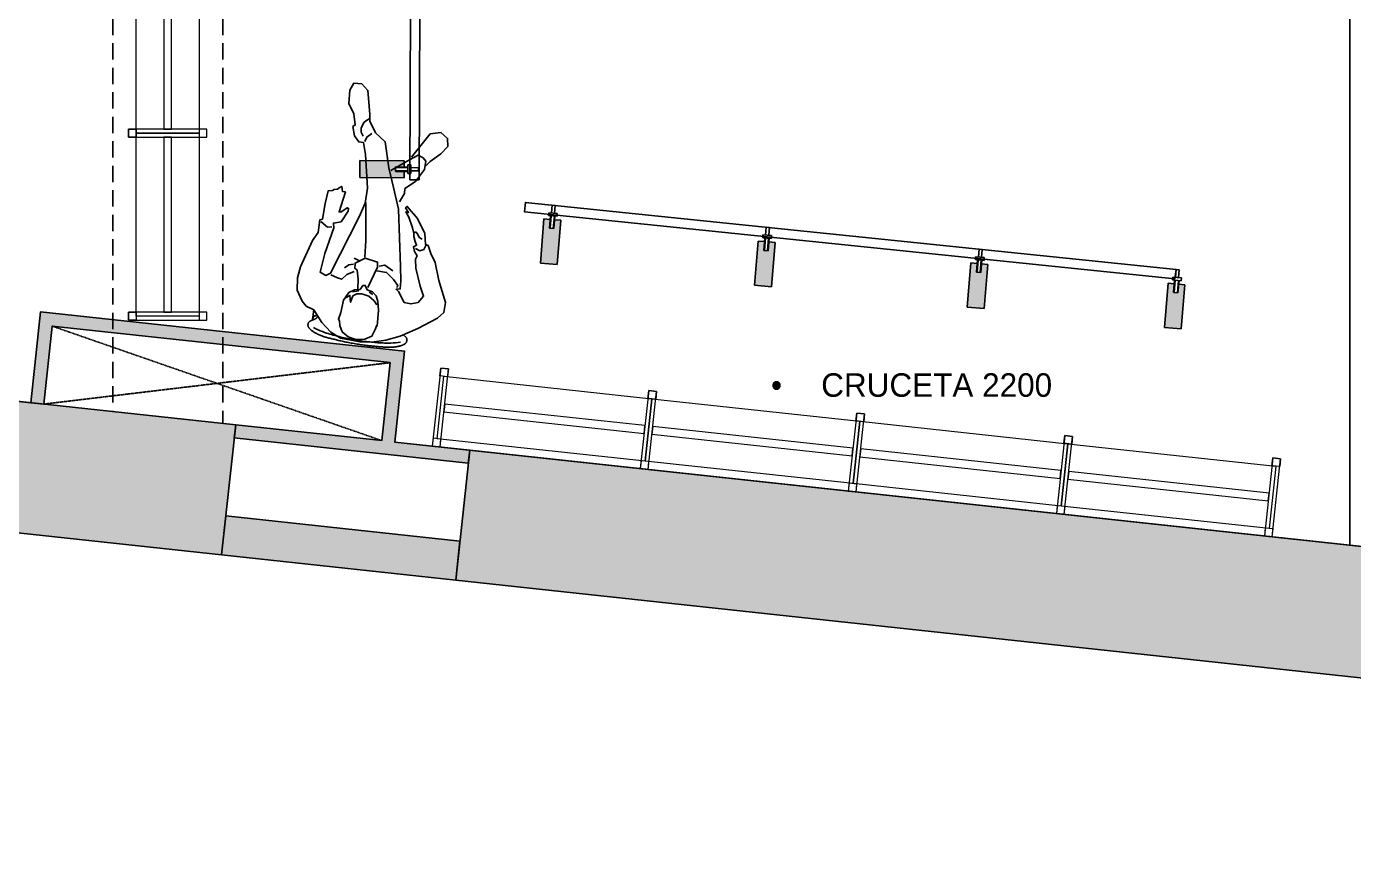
# Model space of a CAD drawing. Extents: x -50 to 69572, y -29139 to 50177.
# Drawn here: x 15795 to 20868, y -27685 to -24556 of the extents above; entities that cross this region are included whole.
import ezdxf

# ---------------------------------------------------------------- set-up
doc = ezdxf.new("R2010")
doc.units = 0
doc.linetypes.add('ACAD_ISO03W100', pattern=[30, 12, -18])
doc.linetypes.add('TRAZOS2', pattern=[0.375, 0.25, -0.125])
for name, color, linetype in [('A_luminarias tecnicas', 21, 'Continuous'), ('CONCEP 2D', 7, 'Continuous'), ('DISCONTINUA', 52, 'ACAD_ISO03W100'), ('DIVISÒRIES', 5, 'Continuous'), ('H SECCIÓ', 253, 'Continuous'), ('Linea Capa Color 0000 JB', 7, 'Continuous'), ('PARETS', 6, 'Continuous')]:
    doc.layers.add(name, color=color, linetype=linetype)
doc.layers.add('SUPERFÍCIES CONSTRUÏDES', color=3, linetype='Continuous', plot=False)
doc.layers.add('SUPERFÍCIES ÚTILS', color=2, linetype='Continuous', plot=False)
doc.layers.add('textos DT ocultar', color=7, linetype='Continuous', lineweight=13)
doc.styles.add('ARIAL', font='')
doc.styles.get('ARIAL').set_extended_font_data('Century Gothic')

# ---------------------------------------------------------------- blocks, each defined once
blk = doc.blocks.new('PFGHKFG')
at = {"layer": 'CONCEP 2D'}
for p, q in [((75762.1, 32773.7), (75758.3, 32773.2)), ((75766, 32774.3), (75762.1, 32773.7)), ((75770, 32774.9), (75766, 32774.3)), ((75774.1, 32775.5), (75770, 32774.9)), ((75778.3, 32776), (75774.1, 32775.5)), ((75782.5, 32776.6), (75778.3, 32776)), ((75786.8, 32777.2), (75782.5, 32776.6)), ((75791.2, 32777.8), (75786.8, 32777.2)), ((75795.6, 32778.4), (75791.2, 32777.8)), ((75800, 32779), (75795.6, 32778.4)), ((75804.6, 32779.6), (75800, 32779)), ((75809.2, 32780.1), (75804.6, 32779.6)), ((75813.8, 32780.7), (75809.2, 32780.1)), ((75818.5, 32781.2), (75813.8, 32780.7)), ((75823.3, 32781.8), (75818.5, 32781.2)), ((75828.1, 32782.3), (75823.3, 32781.8)), ((75833.1, 32782.7), (75828.1, 32782.3)), ((75838.1, 32783.2), (75833.1, 32782.7)), ((75843.2, 32783.6), (75838.1, 32783.2)), ((75848.6, 32784.1), (75843.2, 32783.6)), ((75854, 32784.5), (75848.6, 32784.1)), ((75859.7, 32785), (75854, 32784.5)), ((75865.6, 32785.4), (75859.7, 32785)), ((75865.6, 32785.4), (75871.5, 32785.7)), ((75871.5, 32785.7), (75877.2, 32786)), ((75877.2, 32786), (75882.7, 32786.3)), ((75882.7, 32786.3), (75888, 32786.5)), ((75888, 32786.5), (75893.2, 32786.7)), ((75893.2, 32786.7), (75898.2, 32786.9)), ((75898.2, 32786.9), (75903.2, 32787.1)), ((75903.2, 32787.1), (75908, 32787.2)), ((75908, 32787.2), (75912.8, 32787.3)), ((75912.8, 32787.3), (75917.6, 32787.3)), ((75917.6, 32787.3), (75922.2, 32787.4)), ((75922.2, 32787.4), (75926.9, 32787.4)), ((75926.9, 32787.4), (75931.4, 32787.4)), ((75931.4, 32787.4), (75935.9, 32787.4)), ((75935.9, 32787.4), (75940.4, 32787.3)), ((75940.4, 32787.3), (75944.8, 32787.3)), ((75944.8, 32787.3), (75949.1, 32787.3)), ((75949.1, 32787.3), (75953.4, 32787.2)), ((75953.4, 32787.2), (75957.6, 32787.2)), ((75957.6, 32787.2), (75961.7, 32787.2)), ((75961.7, 32787.2), (75965.8, 32787.1)), ((75965.8, 32787.1), (75969.7, 32787)), ((75969.7, 32787), (75973.6, 32786.9)), ((75973.6, 32786.9), (75977.4, 32786.8)), ((75977.4, 32786.8), (75981, 32786.7)), ((75981, 32786.7), (75984.6, 32786.5)), ((75984.6, 32786.5), (75988.1, 32786.2)), ((75988.1, 32786.2), (75991.6, 32786)), ((75991.6, 32786), (75995, 32785.6)), ((75995, 32785.6), (75998.4, 32785.2)), ((75998.4, 32785.2), (76001.8, 32784.8)), ((76001.8, 32784.8), (76005.3, 32784.2)), ((76005.3, 32784.2), (76008.7, 32783.6)), ((76008.7, 32783.6), (76012.2, 32782.9)), ((76012.2, 32782.9), (76015.7, 32782.1)), ((76015.7, 32782.1), (76019.1, 32781.3)), ((76019.1, 32781.3), (76022.4, 32780.5)), ((76022.4, 32780.5), (76025.5, 32779.6)), ((76025.5, 32779.6), (76028.5, 32778.7)), ((76028.5, 32778.7), (76031.3, 32777.8)), ((76031.3, 32777.8), (76033.9, 32776.9)), ((76033.9, 32776.9), (76036.2, 32776.1)), ((76036.2, 32776.1), (76038.4, 32775.2)), ((76038.4, 32775.2), (76040.4, 32774.4)), ((76040.4, 32774.4), (76042.3, 32773.5)), ((75677.3, 32732.3), (75677.2, 32730.9)), ((75677.2, 32730.9), (75677.2, 32729.4)), ((75677.2, 32729.4), (75677.3, 32728)), ((75677.5, 32733.8), (75677.3, 32732.3)), ((75677.3, 32728), (75677.5, 32726.7)), ((75677.8, 32735.2), (75677.5, 32733.8)), ((75677.5, 32726.7), (75677.8, 32725.4)), ((75678.3, 32736.6), (75677.8, 32735.2)), ((75677.8, 32725.4), (75678.2, 32724.1)), ((75678.2, 32724.1), (75678.6, 32723)), ((75678.8, 32738), (75678.3, 32736.6)), ((75678.6, 32723), (75679.1, 32721.9)), ((75679.5, 32739.4), (75678.8, 32738)), ((75680.3, 32740.7), (75679.5, 32739.4)), ((75681.3, 32742), (75680.3, 32740.7)), ((75682.3, 32743.2), (75681.3, 32742)), ((75683.5, 32744.4), (75682.3, 32743.2)), ((75684.7, 32745.5), (75683.5, 32744.4)), ((75686, 32746.7), (75684.7, 32745.5)), ((75687.3, 32747.8), (75686, 32746.7)), ((75688.8, 32748.9), (75687.3, 32747.8)), ((75690.3, 32750), (75688.8, 32748.9)), ((75691.9, 32751.1), (75690.3, 32750)), ((75693.6, 32752.2), (75691.9, 32751.1)), ((75695.5, 32753.3), (75693.6, 32752.2)), ((75697.5, 32754.4), (75695.5, 32753.3)), ((75699.7, 32755.6), (75697.5, 32754.4)), ((75708.6, 32743.3), (75699.1, 32739.4)), ((75702.2, 32756.8), (75699.7, 32755.6)), ((75704.8, 32758), (75702.2, 32756.8)), ((75707.7, 32759.3), (75704.8, 32758)), ((75710.7, 32760.5), (75707.7, 32759.3)), ((75717.8, 32746.6), (75708.6, 32743.3)), ((75713.9, 32761.8), (75710.7, 32760.5)), ((75717.1, 32763), (75713.9, 32761.8)), ((75720.5, 32764.2), (75717.1, 32763)), ((75726.6, 32749.5), (75717.8, 32746.6)), ((75723.8, 32765.4), (75720.5, 32764.2)), ((75727.2, 32766.4), (75723.8, 32765.4)), ((75735, 32751.9), (75726.6, 32749.5)), ((75730.5, 32767.4), (75727.2, 32766.4)), ((75733.9, 32768.3), (75730.5, 32767.4)), ((75737.2, 32769.2), (75733.9, 32768.3)), ((75743, 32753.9), (75735, 32751.9)), ((75740.6, 32769.9), (75737.2, 32769.2)), ((75744, 32770.6), (75740.6, 32769.9)), ((75750.6, 32755.6), (75743, 32753.9)), ((75747.4, 32771.3), (75744, 32770.6)), ((75750.9, 32771.9), (75747.4, 32771.3)), ((75757.9, 32757.1), (75750.6, 32755.6)), ((75754.6, 32772.6), (75750.9, 32771.9)), ((75758.3, 32773.2), (75754.6, 32772.6)), ((75764.7, 32758.4), (75757.9, 32757.1)), ((75771.2, 32759.5), (75764.7, 32758.4)), ((75777.4, 32760.6), (75771.2, 32759.5)), ((75783.4, 32761.7), (75777.4, 32760.6)), ((75789.3, 32762.6), (75783.4, 32761.7)), ((75795.2, 32763.5), (75789.3, 32762.6)), ((75801.1, 32764.3), (75795.2, 32763.5)), ((75807.1, 32765.1), (75801.1, 32764.3)), ((75813.4, 32765.9), (75807.1, 32765.1)), ((75819.9, 32766.7), (75813.4, 32765.9)), ((75826.7, 32767.4), (75819.9, 32766.7)), ((75833.5, 32768.2), (75826.7, 32767.4)), ((75840.4, 32768.8), (75833.5, 32768.2)), ((75847.1, 32769.5), (75840.4, 32768.8)), ((75853.7, 32770.1), (75847.1, 32769.5)), ((75859.9, 32770.6), (75853.7, 32770.1)), ((75865.8, 32771.1), (75859.9, 32770.6)), ((75865.8, 32771.1), (75872.1, 32771.4)), ((75872.1, 32771.4), (75878.7, 32771.7)), ((75878.7, 32771.7), (75885.6, 32771.9)), ((75885.6, 32771.9), (75892.5, 32772.2)), ((75892.5, 32772.2), (75899.5, 32772.4)), ((75899.5, 32772.4), (75906.5, 32772.5)), ((75906.5, 32772.5), (75913.3, 32772.7)), ((75913.3, 32772.7), (75919.9, 32772.7)), ((75919.9, 32772.7), (75926.2, 32772.8)), ((75926.2, 32772.8), (75932.3, 32772.7)), ((75932.3, 32772.7), (75938.2, 32772.6)), ((75938.2, 32772.6), (75944.2, 32772.5)), ((75944.2, 32772.5), (75950.1, 32772.3)), ((75950.1, 32772.3), (75956.2, 32772.1)), ((75956.2, 32772.1), (75962.5, 32771.8)), ((75962.5, 32771.8), (75969.1, 32771.4)), ((75969.1, 32771.4), (75976, 32771)), ((75976, 32771), (75983.4, 32770.5)), ((75983.4, 32770.5), (75991.2, 32769.7)), ((75991.2, 32769.7), (75999.4, 32768.8)), ((75999.4, 32768.8), (76008, 32767.5)), ((76008, 32767.5), (76017.1, 32765.8)), ((76017.1, 32765.8), (76026.6, 32763.6)), ((76026.6, 32763.6), (76036.6, 32760.9)), ((76033.5, 32723.3), (76032.9, 32722.4)), ((76034.1, 32724.3), (76033.5, 32723.3)), ((76034.8, 32725.2), (76034.1, 32724.3)), ((76035.5, 32726.1), (76034.8, 32725.2)), ((76036.4, 32727), (76035.5, 32726.1)), ((76037.2, 32727.9), (76036.4, 32727)), ((76038.2, 32728.7), (76037.2, 32727.9)), ((76039.2, 32729.6), (76038.2, 32728.7)), ((76040.3, 32730.4), (76039.2, 32729.6)), ((76041.5, 32731.3), (76040.3, 32730.4)), ((76042.7, 32732.1), (76041.5, 32731.3)), ((76042.3, 32773.5), (76044, 32772.6)), ((76043.9, 32732.9), (76042.7, 32732.1)), ((76045.2, 32733.8), (76043.9, 32732.9)), ((76044, 32772.6), (76045.6, 32771.7)), ((76046.5, 32734.6), (76045.2, 32733.8)), ((76045.6, 32771.7), (76047.2, 32770.8)), ((76045.9, 32723), (76045.8, 32722.4)), ((76046.1, 32723.6), (76045.9, 32723)), ((76046.2, 32724.4), (76046.1, 32723.6)), ((76046.3, 32725.2), (76046.2, 32724.4)), ((76046.4, 32727.3), (76046.3, 32726.2)), ((76046.3, 32726.2), (76046.3, 32725.2)), ((76046.5, 32730.2), (76046.4, 32728.6)), ((76046.4, 32728.6), (76046.4, 32727.3)), ((76047.8, 32735.4), (76046.5, 32734.6)), ((76050.7, 32694.7), (76046.5, 32732)), ((76046.5, 32732), (76046.5, 32730.2)), ((76047.2, 32770.8), (76048.7, 32769.9)), ((76049.1, 32736.3), (76047.8, 32735.4)), ((76048.7, 32769.9), (76050.1, 32768.9)), ((76050.4, 32737.2), (76049.1, 32736.3)), ((76050.1, 32768.9), (76051.5, 32767.9)), ((76051.7, 32738), (76050.4, 32737.2)), ((76051.5, 32767.9), (76052.8, 32766.9)), ((76052.9, 32738.9), (76051.7, 32738)), ((76052.8, 32766.9), (76053.9, 32765.8)), ((76054, 32739.9), (76052.9, 32738.9)), ((76053.9, 32765.8), (76055, 32764.6)), ((76055.1, 32740.8), (76054, 32739.9)), ((76055, 32764.6), (76056, 32763.5)), ((76056, 32741.8), (76055.1, 32740.8)), ((76056, 32763.5), (76056.9, 32762.2)), ((76056.8, 32742.8), (76056, 32741.8)), ((76057.5, 32743.9), (76056.8, 32742.8)), ((76056.9, 32762.2), (76057.6, 32760.9)), ((76058.1, 32745), (76057.5, 32743.9)), ((76057.6, 32760.9), (76058.2, 32759.5)), ((76058.6, 32746.1), (76058.1, 32745)), ((76058.2, 32759.5), (76058.7, 32758.1)), ((76059, 32747.3), (76058.6, 32746.1)), ((76058.7, 32758.1), (76059.1, 32756.7)), ((76059.3, 32748.5), (76059, 32747.3)), ((76059.1, 32756.7), (76059.4, 32755.3)), ((76059.5, 32749.8), (76059.3, 32748.5)), ((76059.4, 32755.3), (76059.5, 32753.9)), ((76059.5, 32753.9), (76059.6, 32752.5)), ((76059.6, 32751.1), (76059.5, 32749.8)), ((76059.6, 32752.5), (76059.6, 32751.1)), ((75679.1, 32721.9), (75679.8, 32720.8)), ((75679.8, 32720.8), (75680.5, 32719.8)), ((75680.5, 32719.8), (75681.3, 32718.8)), ((75681.3, 32718.8), (75682.3, 32717.9)), ((75682.3, 32717.9), (75683.4, 32717.1)), ((75683.4, 32717.1), (75684.5, 32716.2)), ((75684.5, 32716.2), (75685.8, 32715.5)), ((75685.8, 32715.5), (75687.1, 32714.7)), ((75687.1, 32714.7), (75688.4, 32714)), ((75688.4, 32714), (75689.8, 32713.3)), ((75689.8, 32713.3), (75691.2, 32712.6)), ((75691.2, 32712.6), (75692.7, 32712)), ((75692.7, 32712), (75694, 32711.3)), ((76029.5, 32715.5), (76029, 32714.8)), ((76029.9, 32716.3), (76029.5, 32715.5)), ((76030.3, 32717.1), (76029.9, 32716.3)), ((76030.7, 32717.9), (76030.3, 32717.1)), ((76031, 32718.8), (76030.7, 32717.9)), ((76031.5, 32719.7), (76031, 32718.8)), ((76031.9, 32720.6), (76031.5, 32719.7)), ((76032.4, 32721.5), (76031.9, 32720.6)), ((76032.9, 32722.4), (76032.4, 32721.5)), ((76033.9, 32714.2), (76032.5, 32714.2)), ((76035.2, 32714.3), (76033.9, 32714.2)), ((76036.4, 32714.4), (76035.2, 32714.3)), ((76037.3, 32714.6), (76036.4, 32714.4)), ((76038.2, 32714.9), (76037.3, 32714.6)), ((76038.9, 32715.2), (76038.2, 32714.9)), ((76039.6, 32715.5), (76038.9, 32715.2)), ((76040.2, 32715.9), (76039.6, 32715.5)), ((76040.8, 32716.2), (76040.2, 32715.9)), ((76041.3, 32716.6), (76040.8, 32716.2)), ((76041.8, 32716.9), (76041.3, 32716.6)), ((76042.2, 32717.3), (76041.8, 32716.9)), ((76042.6, 32717.7), (76042.2, 32717.3)), ((76043, 32718.1), (76042.6, 32717.7)), ((76043.4, 32718.5), (76043, 32718.1)), ((76043.8, 32718.9), (76043.4, 32718.5)), ((76044.1, 32719.3), (76043.8, 32718.9)), ((76044.5, 32719.8), (76044.1, 32719.3)), ((76044.8, 32720.2), (76044.5, 32719.8)), ((76045.1, 32720.7), (76044.8, 32720.2)), ((76045.3, 32721.2), (76045.1, 32720.7)), ((76045.6, 32721.8), (76045.3, 32721.2)), ((76045.8, 32722.4), (76045.6, 32721.8)), ((75859.4, 32580.8), (75843.4, 32587.1)), ((75922.3, 32593.8), (75898.7, 32585.4)), ((75917.2, 32391.1), (75906.1, 32454.7)), ((75935.3, 32313), (75917.2, 32391.1)), ((75721.3, 32334.1), (75708.4, 32337.8)), ((75731, 32321.4), (75721.3, 32334.1)), ((75738.2, 32315.3), (75731, 32321.4)), ((75743.6, 32320.6), (75738.2, 32315.3)), ((75950.1, 32249.7), (75935.3, 32313))]:
    blk.add_line(p, q, dxfattribs=at)
for points in [[(75805.8, 32765), (75756.3, 32745.6), (75705.5, 32718.5), (75646.7, 32673.6), (75583.1, 32618.9), (75564.5, 32592.6), (75566, 32552.9), (75610.4, 32477), (75640.4, 32413.1), (75663.9, 32382.9), (75681.3, 32355.9), (75690.9, 32354.8), (75703.8, 32314.2), (75744.1, 32264.4), (75792.6, 32228.7), (75797.8, 32234.9), (75783.2, 32250.7), (75792.8, 32249.6), (75778, 32267.3), (75754.1, 32303.2), (75744.8, 32323.3), (75741.9, 32334.5), (75732.8, 32352.7), (75724.1, 32365.2), (75734.8, 32373.7), (75725.8, 32390), (75713.3, 32404.1), (75715.9, 32417.7), (75707.4, 32451.1), (75675.4, 32514.8), (75653.5, 32549), (75668.2, 32576.8), (75693.8, 32588.5), (75720.3, 32588.8), (75751.7, 32553.5), (75761.8, 32546.8), (75747.1, 32541.8), (75751.5, 32511.8), (75765.6, 32457.9), (75823.4, 32246.5), (75860.2, 32170), (75894.5, 32100.8), (75930.9, 32007.1), (75974.7, 31982.3), (76006.5, 31943.3), (76012.5, 31917.2), (76039.9, 31830.5), (76068.9, 31812), (76098.8, 31816.4), (76107.7, 31845.6), (76099.6, 31896.2), (76072.1, 31929.9), (76057.3, 31970.4), (76064.2, 31978.6), (76050, 32011.5), (76029.4, 32030.6), (76010.6, 32029), (75993.7, 32071.2), (75956.6, 32195.2), (75951.7, 32253.6), (75962.1, 32309.6), (76019.9, 32544.1), (76035.9, 32556.8), (76059.3, 32549.3), (76058, 32475.2), (76047.8, 32371.9), (76053, 32355.2), (76025.6, 32343.4), (76008.5, 32298.3), (76009.5, 32287), (76015.3, 32285.6), (76034.3, 32308.1), (76041.8, 32308.7), (76035.3, 32228.5), (76046.6, 32229.4), (76053.9, 32211.1), (76059.2, 32215.3), (76067.8, 32225.6), (76079, 32228.4), (76084.1, 32234.5), (76100.7, 32239.7), (76100.3, 32289), (76097.1, 32349.5), (76106.2, 32354.1), (76102, 32403), (76116.1, 32438.4), (76137.2, 32546.5), (76139.2, 32590.3), (76129.5, 32636.9), (76101.9, 32672.5), (76081.6, 32687.8), (76050.7, 32694.7), (76009.4, 32734.8), (75967.1, 32763.5), (75926.1, 32777.1), (75850.5, 32774.5)], [(75889.5, 32561.5), (75895.7, 32578.8), (75916, 32584.6), (75935.5, 32599.5), (75948.4, 32633.2), (75947.5, 32682.1), (75950.9, 32709), (75944.8, 32714.2), (75939.5, 32730.8), (75926.3, 32752.4), (75898.7, 32765.3), (75868.1, 32768.4), (75834.7, 32759.8), (75811.5, 32742.7), (75804.7, 32711.7), (75803.7, 32700.3), (75800, 32700), (75804.3, 32671.9), (75808.9, 32640), (75819.1, 32608.6), (75830.3, 32588.7), (75848.3, 32576.9), (75869.4, 32574.6), (75880.5, 32559.5)]]:
    blk.add_lwpolyline(points, close=True, dxfattribs=at)
for points in [[(75943.4, 32622.7), (75928.4, 32610.2), (75919.9, 32635.1), (75917.3, 32609.3), (75903.8, 32598.5), (75885, 32593.7), (75857.6, 32596.2), (75834.1, 32608.6), (75820.2, 32621.8)], [(75905.1, 32578), (75911.9, 32542.5), (75924.2, 32509.4), (75934.1, 32504.5), (75937.6, 32485.8), (75903.9, 32458.3), (75854.4, 32461.7), (75850.9, 32480.4), (75868.3, 32565.3)], [(75849.6, 32495.4), (75811.9, 32492.2), (75779.9, 32512.3), (75759.3, 32531.4), (75760.6, 32539.1)], [(76017.5, 32549.6), (75990.5, 32554.9), (75973.3, 32557.2), (75958.1, 32535), (75933, 32517.7)], [(75845.5, 32476.1), (75825.5, 32466.8), (75790.2, 32480.9)], [(75919.8, 32472.9), (75944.9, 32467.5)], [(75942.9, 32490.1), (75959.4, 32497.2), (75973.3, 32511.7)], [(75688.7, 32358.4), (75693.1, 32374), (75707.5, 32382.8), (75724.9, 32378.6)], [(76055.5, 32369.7), (76072.2, 32374.9), (76101, 32359.3)], [(75884.3, 32109.4), (75824.6, 32053.1), (75796.4, 32027.9), (75775.1, 32033.7), (75762.8, 32044), (75760.1, 32076.1), (75784, 32129.3), (75817.1, 32164.4), (75813.6, 32183.1), (75825.8, 32218.3)], [(75819.9, 32041.3), (75769.9, 31938.4), (75731.4, 31923.7), (75701.5, 31940.1), (75693.3, 31969.8), (75713.2, 32003.7), (75746.1, 32040.7), (75759.5, 32060.8)], [(75987.6, 31987.2), (76003.1, 32005.6), (76007.3, 32023.1)], [(76009.2, 31934), (76026.6, 31952.6), (76032.2, 31975.8), (76028.9, 31992.6), (76018.3, 32005)]]:
    blk.add_lwpolyline(points, dxfattribs=at)
blk = doc.blocks.new('Hance track')
at = {"layer": 'A_luminarias tecnicas'}
h = blk.add_hatch(color=256, dxfattribs=at)
h.dxf.hatch_style = 1
h.paths.add_polyline_path([(0.0325, 0.17), (0.0085, 0.17), (0.0085, 0.1362), (-0.0085, 0.1362), (-0.0085, 0.17), (-0.0325, 0.17), (-0.0325, 0), (0.0325, 0)])
for p, q in [((-0.0061, 0.225), (-0.0061, 0.1951)), ((-0.0061, 0.225), (0.0061, 0.225)), ((0.0061, 0.225), (0.0061, 0.1951)), ((-0.0085, 0.17), (-0.0325, 0.17)), ((-0.0325, 0.17), (-0.0325, 0)), ((-0.0166, 0.1951), (0.0166, 0.1951)), ((-0.0166, 0.1841), (-0.0166, 0.1951)), ((-0.0166, 0.1841), (0.0166, 0.1841)), ((-0.0085, 0.1841), (-0.0085, 0.1362)), ((-0.0061, 0.1841), (-0.0061, 0.1362)), ((0.0061, 0.1841), (0.0061, 0.1362)), ((0.0085, 0.1841), (0.0085, 0.1362)), ((0.0325, 0.17), (0.0085, 0.17)), ((0.0166, 0.1841), (0.0166, 0.1951)), ((0.0325, 0.17), (0.0325, 0)), ((-0.0085, 0.1362), (0.0085, 0.1362)), ((0.0325, 0), (-0.0325, 0))]:
    blk.add_line(p, q, dxfattribs=at)

msp = doc.modelspace()

# ---------------------------------------------------------------- hatches: boundary and pattern name
at = {"layer": 'H SECCIÓ', "true_color": 0xb0b0b0, "transparency": 33554687}
h = msp.add_hatch(color=253, dxfattribs=at)
h.dxf.hatch_style = 1
h.paths.add_polyline_path([(11854.99358, -12561.23502), (11854.99358, -12961.23502), (11334.99358, -12961.23502), (11334.99358, -12561.23502)], flags=17)
h.paths.add_polyline_path([(11334.99358, -11361.23502), (11334.99358, -10511.32993), (26794.99358, -12205.48066), (26794.99358, -16699.90666), (25564.99358, -16565.17998), (25564.99358, -19231.23502), (25264.99358, -19231.23502), (25264.99358, -16230.52553), (26274.53839, -16341.1049), (26274.53839, -12672.01848), (11854.99358, -11091.88378), (11854.99358, -11361.23502)])
h.paths.add_polyline_path([(11854.99358, -14761.23502), (11854.99358, -16380.64517), (11334.99358, -16380.64517), (11334.99358, -14761.23502)], flags=17)
h.paths.add_polyline_path([(16540.97478, -26577.01158), (11334.99358, -26014.32622), (11334.99358, -24741.23502), (11584.99358, -24741.23502), (11584.99358, -24871.23502), (11854.99358, -25051.23502), (11854.99358, -25567.61803), (16594.70406, -26079.90679)])
h.paths.add_polyline_path([(17435.76339, -26673.72427), (17489.49266, -26176.61948), (26274.99358, -27126.19508), (26274.99358, -23231.23502), (26219.99358, -23231.23502), (26219.99358, -22931.23502), (26794.99358, -22931.23502), (26794.99358, -27685.31105)])
edge = h.paths.add_edge_path()
edge.add_arc((16334.99358, -22431.23502), 80, 0, 360)
h.paths.add_polyline_path([(16124.99358, -18161.23502), (16124.99358, -18901.23502), (16544.99358, -18901.23502), (16544.99358, -18161.23502)], flags=17)
h.paths.add_polyline_path([(20854.99358, -15747.48059), (20854.99358, -24201.23502), (21414.99358, -24201.23502), (21414.99358, -15808.81957)])
h.paths.add_polyline_path([(25564.99358, -20431.23502), (25264.99358, -20431.23502), (25264.99358, -23231.23502), (25619.99358, -23231.23502), (25619.99358, -22931.23502), (25564.99358, -22931.23502)])
h.paths.add_polyline_path([(11334.99358, -17380.64517), (11854.99358, -17380.64517), (11854.99358, -22341.23502), (11584.99358, -22521.23502), (11584.99358, -22651.23502), (11334.99358, -22651.23502)])
at = {"layer": 'H SECCIÓ', "true_color": 0xd6d6d6, "transparency": 33554687}
h = msp.add_hatch(color=254, dxfattribs=at)
h.dxf.hatch_style = 1
h.paths.add_polyline_path([(16540.97478, -26577.01158), (17435.76339, -26673.72427), (17451.88217, -26524.59283), (16557.09356, -26427.88014)])
h.paths.add_polyline_path([(17185.67329, -25842.0341), (17153.43572, -26140.29697), (16594.70406, -26079.90679), (16589.33113, -26129.61727), (17484.11974, -26226.32996), (17489.49266, -26176.61948), (17203.1462, -26145.6699), (17240.75669, -25797.69655), (15848.8633, -25647.25459), (15811.25281, -25995.22794), (15860.96329, -26000.60086), (15893.20085, -25702.33799)])
h.paths.add_polyline_path([(13554.99358, -25449.61426), (13554.99358, -25399.32306), (13999.63351, -25447.3817), (13962.02302, -25795.35504), (13912.31254, -25789.98212), (13944.5501, -25491.71925)])
h.paths.add_polyline_path([(13554.99358, -25751.36151), (13554.99358, -25371.23502), (13254.99358, -25371.23502), (13254.99358, -25718.93619)])
h.paths.add_polyline_path([(13052.09836, -25349.30521), (13042.96673, -25448.85667), (13254.99358, -25471.77347), (13254.99358, -25371.23502)])
h.paths.add_polyline_path([(12047.14294, -25341.26762), (11854.99358, -25320.49927), (11854.99358, -25219.91686), (12057.88879, -25241.84667)])
h.paths.add_polyline_path([(11854.99358, -18901.23502), (16124.99358, -18901.23502), (16124.99358, -18751.23502), (11854.99358, -18751.23502)])
h.paths.add_polyline_path([(11854.99358, -21531.23502), (12704.99358, -21531.23502), (12924.19668, -21750.43812), (12704.99358, -21969.64122), (12576.58737, -21841.23502), (11854.99358, -21841.23502)])
h.paths.add_polyline_path([(16544.99358, -18901.23502), (20854.99358, -18901.23502), (20854.99358, -18751.23502), (16544.99358, -18751.23502)])
h.paths.add_polyline_path([(21414.99358, -18901.23502), (25264.99358, -18901.23502), (25264.99358, -18751.23502), (21414.99358, -18751.23502)])
h.paths.add_polyline_path([(23664.99358, -19271.23502), (23764.99358, -19271.23502), (23764.99358, -18901.23502), (23664.99358, -18901.23502)])
h.paths.add_polyline_path([(23764.99358, -20131.23502), (23664.99358, -20131.23502), (23664.99358, -21531.23502), (23764.99358, -21531.23502), (23764.99358, -21131.23502), (24264.99358, -21131.23502), (24264.99358, -20931.23502), (25264.99358, -20931.23502), (25264.99358, -20831.23502), (23764.99358, -20831.23502)])
h.paths.add_polyline_path([(23764.99358, -22391.23502), (23764.99358, -23131.23502), (25264.99358, -23131.23502), (25264.99358, -23231.23502), (23764.99358, -23231.23502), (23764.99358, -24201.23502), (23664.99358, -24201.23502), (23664.99358, -22391.23502)])
h.paths.add_polyline_path([(23664.99358, -25161.23502), (23764.99358, -25161.23502), (23764.99358, -25061.23502), (23664.99358, -25061.23502)])
h.paths.add_polyline_path([(23296.54848, -26256.23502), (23764.99358, -26256.23502), (23764.99358, -26854.90324), (23714.99358, -26849.49902), (23714.99358, -26306.23502), (23341.43547, -26306.23502), (23287.70875, -26803.31619), (23237.99827, -26797.94326)])
h.paths.add_polyline_path([(23714.99358, -20881.23502), (24214.99358, -20881.23502), (24214.99358, -21081.23502), (23714.99358, -21081.23502)], flags=16)

# ---------------------------------------------------------------- linework, layer by layer
at = {"layer": 'A_luminarias tecnicas'}
for points in [[(17296.46702, -25142.24194), (17260.46718, -25142.13398), (17269.63735, -22836.30054), (17305.63477, -22837.0177)], [(20185.51257, -25521.9031), (20190.109, -25485.77629), (17702.40915, -25229.04636), (17698.76179, -25264.86114)]]:
    msp.add_lwpolyline(points, close=True, dxfattribs=at)
at = {"layer": 'CONCEP 2D', "color": 8, "linetype": 'TRAZOS2', "ltscale": 250}
for points in [[(16124.99358, -18901.23502), (16124.9866, -26029.13767)], [(16544.99358, -18901.23502), (16544.99358, -26074.53387)]]:
    msp.add_lwpolyline(points, dxfattribs=at)
at = {"layer": 'DISCONTINUA', "ltscale": 0.005}
for points in [[(20854.99358, -24201.23502), (20854.99358, -26540.37763)], [(15893.20085, -25702.33799), (17153.43572, -26140.29697)], [(17185.67329, -25842.0341), (15860.96329, -26000.60086)]]:
    msp.add_lwpolyline(points, dxfattribs=at)
at = {"layer": 'DIVISÒRIES'}
for points in [[(17185.67329, -25842.0341), (17153.43572, -26140.29697), (16594.70406, -26079.90679), (16589.33113, -26129.61727), (17484.11974, -26226.32996), (17489.49266, -26176.61948), (17203.1462, -26145.6699), (17240.75669, -25797.69655), (15848.8633, -25647.25459), (15811.25281, -25995.22794), (15860.96329, -26000.60086), (15893.20085, -25702.33799)], [(16540.97478, -26577.01158), (17435.76339, -26673.72427), (17451.88217, -26524.59283), (16557.09356, -26427.88014)]]:
    msp.add_lwpolyline(points, close=True, dxfattribs=at)
at = {"layer": 'Linea Capa Color 0000 JB', "color": 150, "lineweight": 13, "ltscale": 10}
for points in [[(16454.74624, -24163.95933), (16454.74624, -24963.95933), (16214.74624, -24963.95933), (16214.74624, -24163.95933)], [(16454.74624, -24963.95933), (16454.74624, -25663.95933), (16214.74624, -25663.95933), (16214.74624, -24963.95933)], [(18159.82399, -26218.89712), (17364.45633, -26132.93028), (17390.24638, -25894.31999), (18185.61404, -25980.28682)], [(18955.19164, -26304.86395), (18159.82399, -26218.89712), (18185.61404, -25980.28682), (18980.98169, -26066.25366)], [(19750.55929, -26390.83079), (18955.19164, -26304.86395), (18980.98169, -26066.25366), (19776.34934, -26152.22049)], [(20545.92694, -26476.79763), (19750.55929, -26390.83079), (19776.34934, -26152.22049), (20571.71699, -26238.18733)]]:
    msp.add_lwpolyline(points, close=True, dxfattribs=at)
at = {"layer": 'Linea Capa Color 0000 JB', "lineweight": 13, "ltscale": 10}
for points in [[(16319.74624, -24178.95933), (16319.74624, -24948.95933), (16349.74624, -24948.95933), (16349.74624, -24178.95933)], [(16184.74624, -24948.95933), (16184.74624, -24978.95933), (16484.74624, -24978.95933), (16484.74624, -24948.95933)], [(16184.74624, -24948.95933), (16184.74624, -24978.95933), (16484.74624, -24978.95933), (16484.74624, -24948.95933)], [(16184.74624, -24948.95933), (16184.74624, -24978.95933), (16484.74624, -24978.95933), (16484.74624, -24948.95933)], [(16319.74624, -24978.95933), (16319.74624, -25648.95933), (16349.74624, -25648.95933), (16349.74624, -24978.95933)], [(16184.74624, -25648.95933), (16184.74624, -25678.95933), (16484.74624, -25678.95933), (16484.74624, -25648.95933)], [(17408.38328, -25866.10558), (17378.557, -25862.88182), (17346.31943, -26161.14469), (17376.14572, -26164.36845)], [(17408.38328, -25866.10558), (17378.557, -25862.88182), (17346.31943, -26161.14469), (17376.14572, -26164.36845)], [(17408.38328, -25866.10558), (17378.557, -25862.88182), (17346.31943, -26161.14469), (17376.14572, -26164.36845)], [(17408.38328, -25866.10558), (17378.557, -25862.88182), (17346.31943, -26161.14469), (17376.14572, -26164.36845)], [(18203.75094, -25952.07241), (18173.92465, -25948.84866), (18141.68709, -26247.11153), (18171.51337, -26250.33528)], [(18203.75094, -25952.07241), (18173.92465, -25948.84866), (18141.68709, -26247.11153), (18171.51337, -26250.33528)], [(18159.41775, -26083.06695), (17393.87638, -26000.32387), (17390.65262, -26030.15016), (18156.19399, -26112.89324)], [(18999.11859, -26038.03925), (18969.2923, -26034.81549), (18937.05474, -26333.07836), (18966.88103, -26336.30212)], [(18999.11859, -26038.03925), (18969.2923, -26034.81549), (18937.05474, -26333.07836), (18966.88103, -26336.30212)], [(18954.7854, -26169.03378), (18189.24403, -26086.29071), (18186.02028, -26116.11699), (18951.56164, -26198.86007)], [(19794.48624, -26124.00608), (19764.65995, -26120.78233), (19732.42239, -26419.0452), (19762.24868, -26422.26895)], [(19794.48624, -26124.00608), (19764.65995, -26120.78233), (19732.42239, -26419.0452), (19762.24868, -26422.26895)], [(19794.48624, -26124.00608), (19764.65995, -26120.78233), (19732.42239, -26419.0452), (19762.24868, -26422.26895)], [(19750.15305, -26255.00062), (18984.61169, -26172.25754), (18981.38793, -26202.08383), (19746.92929, -26284.82691)], [(20589.85389, -26209.97292), (20560.02761, -26206.74916), (20527.79004, -26505.01203), (20557.61633, -26508.23579)], [(20545.5207, -26340.96746), (19779.97934, -26258.22438), (19776.75558, -26288.05066), (20542.29695, -26370.79374)]]:
    msp.add_lwpolyline(points, close=True, dxfattribs=at)
at = {"layer": 'Linea Capa Color 0000 JB', "color": 253, "lineweight": 13, "ltscale": 10}
for points in [[(16214.74624, -24948.95933), (16214.74624, -24978.95933), (16184.74624, -24978.95933), (16184.74624, -24948.95933)], [(16214.74624, -24948.95933), (16214.74624, -24978.95933), (16184.74624, -24978.95933), (16184.74624, -24948.95933)], [(16214.74624, -24948.95933), (16214.74624, -24978.95933), (16184.74624, -24978.95933), (16184.74624, -24948.95933)], [(16454.74624, -24948.95933), (16454.74624, -24978.95933), (16484.74624, -24978.95933), (16484.74624, -24948.95933)], [(16454.74624, -24948.95933), (16454.74624, -24978.95933), (16484.74624, -24978.95933), (16484.74624, -24948.95933)], [(16454.74624, -24948.95933), (16454.74624, -24978.95933), (16484.74624, -24978.95933), (16484.74624, -24948.95933)], [(16214.74624, -25648.95933), (16214.74624, -25678.95933), (16184.74624, -25678.95933), (16184.74624, -25648.95933)], [(16454.74624, -25648.95933), (16454.74624, -25678.95933), (16484.74624, -25678.95933), (16484.74624, -25648.95933)], [(17405.15953, -25895.93187), (17375.33324, -25892.70811), (17378.557, -25862.88182), (17408.38328, -25866.10558)], [(17405.15953, -25895.93187), (17375.33324, -25892.70811), (17378.557, -25862.88182), (17408.38328, -25866.10558)], [(17405.15953, -25895.93187), (17375.33324, -25892.70811), (17378.557, -25862.88182), (17408.38328, -25866.10558)], [(17405.15953, -25895.93187), (17375.33324, -25892.70811), (17378.557, -25862.88182), (17408.38328, -25866.10558)], [(18200.52718, -25981.8987), (18170.70089, -25978.67494), (18173.92465, -25948.84866), (18203.75094, -25952.07241)], [(18200.52718, -25981.8987), (18170.70089, -25978.67494), (18173.92465, -25948.84866), (18203.75094, -25952.07241)], [(18995.89483, -26067.86554), (18966.06855, -26064.64178), (18969.2923, -26034.81549), (18999.11859, -26038.03925)], [(18995.89483, -26067.86554), (18966.06855, -26064.64178), (18969.2923, -26034.81549), (18999.11859, -26038.03925)], [(19791.26249, -26153.83237), (19761.4362, -26150.60862), (19764.65995, -26120.78233), (19794.48624, -26124.00608)], [(19791.26249, -26153.83237), (19761.4362, -26150.60862), (19764.65995, -26120.78233), (19794.48624, -26124.00608)], [(19791.26249, -26153.83237), (19761.4362, -26150.60862), (19764.65995, -26120.78233), (19794.48624, -26124.00608)], [(17379.36948, -26134.54216), (17349.54319, -26131.3184), (17346.31943, -26161.14469), (17376.14572, -26164.36845)], [(17379.36948, -26134.54216), (17349.54319, -26131.3184), (17346.31943, -26161.14469), (17376.14572, -26164.36845)], [(17379.36948, -26134.54216), (17349.54319, -26131.3184), (17346.31943, -26161.14469), (17376.14572, -26164.36845)], [(17379.36948, -26134.54216), (17349.54319, -26131.3184), (17346.31943, -26161.14469), (17376.14572, -26164.36845)], [(18174.73713, -26220.509), (18144.91084, -26217.28524), (18141.68709, -26247.11153), (18171.51337, -26250.33528)], [(18174.73713, -26220.509), (18144.91084, -26217.28524), (18141.68709, -26247.11153), (18171.51337, -26250.33528)], [(20586.63014, -26239.79921), (20556.80385, -26236.57545), (20560.02761, -26206.74916), (20589.85389, -26209.97292)], [(18970.10478, -26306.47583), (18940.27849, -26303.25208), (18937.05474, -26333.07836), (18966.88103, -26336.30212)], [(18970.10478, -26306.47583), (18940.27849, -26303.25208), (18937.05474, -26333.07836), (18966.88103, -26336.30212)], [(19765.47243, -26392.44267), (19735.64615, -26389.21891), (19732.42239, -26419.0452), (19762.24868, -26422.26895)], [(19765.47243, -26392.44267), (19735.64615, -26389.21891), (19732.42239, -26419.0452), (19762.24868, -26422.26895)], [(19765.47243, -26392.44267), (19735.64615, -26389.21891), (19732.42239, -26419.0452), (19762.24868, -26422.26895)], [(20560.84009, -26478.4095), (20531.0138, -26475.18575), (20527.79004, -26505.01203), (20557.61633, -26508.23579)]]:
    msp.add_lwpolyline(points, close=True, dxfattribs=at)
at = {"layer": 'PARETS'}
for points in [[(17435.76339, -26673.72427), (17489.49266, -26176.61948), (26274.99358, -27126.19508), (26274.99358, -23231.23502), (26219.99358, -23231.23502), (26219.99358, -22931.23502), (26794.99358, -22931.23502), (26794.99358, -27685.31105)], [(16540.97478, -26577.01158), (11334.99358, -26014.32622), (11334.99358, -24741.23502), (11584.99358, -24741.23502), (11584.99358, -24871.23502), (11854.99358, -25051.23502), (11854.99358, -25567.61803), (16594.70406, -26079.90679)]]:
    msp.add_lwpolyline(points, close=True, dxfattribs=at)
at = {"layer": 'SUPERFÍCIES CONSTRUÏDES'}
msp.add_lwpolyline([(13962.02302, -25795.35504), (15811.25281, -25995.22794), (15848.8633, -25647.25459), (17240.75669, -25797.69655), (17203.1462, -26145.6699), (23237.99827, -26797.94326)], dxfattribs=at)
at = {"layer": 'SUPERFÍCIES ÚTILS'}
for points in [[(11854.99358, -21531.23502), (12704.99358, -21531.23502), (13554.99358, -22381.23502), (13554.99358, -25751.36151), (15811.25281, -25995.22794), (15848.8633, -25647.25459), (17240.75669, -25797.69655), (17203.1462, -26145.6699), (20854.99358, -26540.37763), (20854.99358, -18901.23502), (11854.99358, -18901.23502)], [(11854.99358, -21531.23502), (12704.99358, -21531.23502), (13554.99358, -22381.23502), (13554.99358, -25399.32306), (13999.63351, -25447.3817), (13962.02302, -25795.35504), (15811.25281, -25995.22794), (15848.8633, -25647.25459), (17240.75669, -25797.69655), (17203.1462, -26145.6699), (20854.99358, -26540.37763), (20854.99358, -18901.23502), (11854.99358, -18901.23502)], [(20854.99358, -26540.37763), (23237.99827, -26797.94326), (23296.54848, -26256.23502), (23664.99358, -26256.23502), (23664.99358, -18901.23502), (21414.99358, -18901.23502), (21414.99358, -24201.23502), (20854.99358, -24201.23502)]]:
    msp.add_lwpolyline(points, close=True, dxfattribs=at)

# ---------------------------------------------------------------- block references
at = {"layer": 'A_luminarias tecnicas'}
for p, xscale, yscale, zscale, rotation in [((17069.09452, -25101.54128), -1000.000000000001, 1000.000000000001, 1000.000000000001, 269.8281777523117), ((17791.87906, -25464.29823), 1000.000000000002, 1000.000000000002, 1000.000000000002, 355.2941416666708), ((18611.03858, -25548.83526), 1000.000000000002, 1000.000000000002, 1000.000000000002, 355.2941416666708), ((19424.38004, -25632.77187), 1000.000000000002, 1000.000000000002, 1000.000000000002, 355.2941416666708), ((20177.77492, -25710.52201), 1000.000000000002, 1000.000000000002, 1000.000000000002, 355.2941416666708)]:
    msp.add_blockref('Hance track', p, dxfattribs=dict(at, xscale=xscale, yscale=yscale, zscale=zscale, rotation=rotation))
at = {"layer": 'CONCEP 2D', "rotation": 166.8453196629785}
msp.add_blockref('PFGHKFG', (98389.01637, -11110.42048), dxfattribs=at)

# ---------------------------------------------------------------- texts
at = {"layer": 'textos DT ocultar', "color": 6, "insert": (18641.3978, -25882.63108), "char_height": 64, "width": 2052.3923796, "attachment_point": 1, "style": 'ARIAL'}
msp.add_mtext('\\pxi-3,l3,t3;{\\fSymbol|b0|i0|c2|p18;\\H1.4063x;·^I}{\\H1.4063x;CRUCETA 2200\\P\\pi0,l0,tz;\\H0.66664x;\\P\\P                                    \\P \\H0.99997x;      \\P                        \\P\\pi13.128;              }', dxfattribs=at)

doc.saveas('drawing.dxf')
